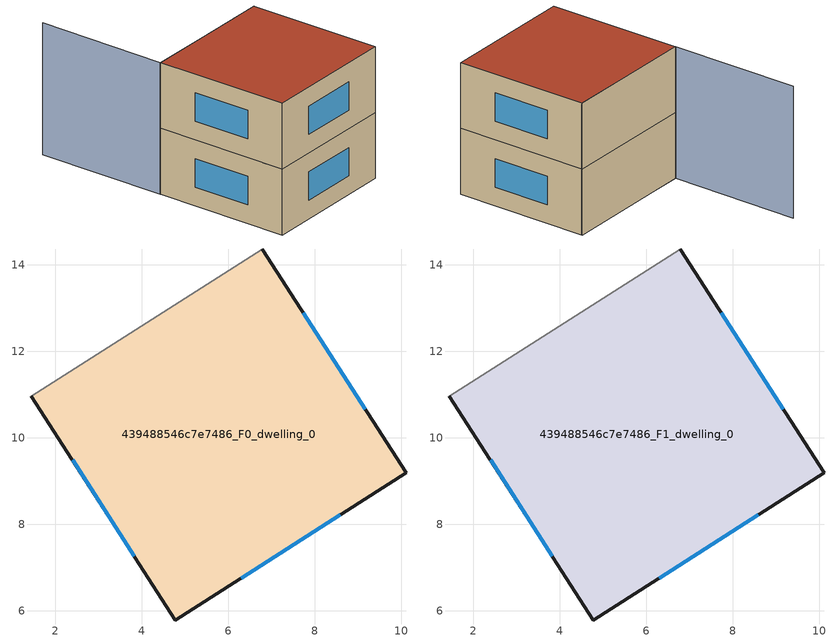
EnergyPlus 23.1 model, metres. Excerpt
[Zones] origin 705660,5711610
439488546c7e7486_F0_dwelling_0
 floor ground (EU_floor_Construction): 6.79,14.37 10.11,9.19 4.78,5.79 1.45,10.96 z0
 wall outside (EU_wall_Construction): 1.45,10.96 4.78,5.79 10.11,9.19 6.79,14.37 z0:3
 wall adiabatic (EU_wall_Construction): 6.79,14.37 1.45,10.96 z0:3
 window (EU_Window_Construction): 9.16,10.66 7.73,12.89 / 6.3,6.76 8.59,8.22 / 2.4,9.49 3.83,7.26 z0.85:2.15
439488546c7e7486_F1_dwelling_0
 floor to 439488546c7e7486_F0_dwelling_0 (EU_floor_Construction): 6.79,14.37 10.11,9.19 4.78,5.79 1.45,10.96 z3
 wall outside (EU_wall_Construction): 1.45,10.96 4.78,5.79 10.11,9.19 6.79,14.37 z3:6
 wall adiabatic (EU_wall_Construction): 6.79,14.37 1.45,10.96 z3:6
 window (EU_Window_Construction): 9.16,10.66 7.73,12.89 / 6.3,6.76 8.59,8.22 / 2.4,9.49 3.83,7.26 z3.85:5.15
 roof outside (EU_roof_Construction): 10.11,9.19 6.79,14.37 1.45,10.96 4.78,5.79 z6
shading: 6.79,14.36 1.43,10.95 / 1.43,10.95 -1.78,15.99 z0:6
[Building]
EU S2 Campaign: North Axis=0; Terrain=City; Solar Distribution=FullExterior
[Site:Location]
London: Latitude=51.5; Longitude=-0.5; Time Zone=0; Elevation=25
[SizingPeriod:WeatherFileDays]
AnnualSizingPeriod: Begin Month=1; Begin Day of Month=1; End Month=12; End Day of Month=31; Day of Week for Start Day=Monday; Use Weather File Daylight Saving Period=No; Use Weather File Rain and Snow Indicators=No
[MATERIAL]
EU_InternalMass_Material: Roughness=MediumRough; Thickness=0.1; Conductivity=1; Density=1800; Specific Heat=900; Thermal Absorptance=0.9; Solar Absorptance=0.7; Visible Absorptance=0.7
[MATERIAL:NOMASS] Roughness=MediumRough; Thermal Absorptance=0.9; Solar Absorptance=0.7; Visible Absorptance=0.7
Name | Thermal Resistance
EU_wall_NoMass | 0.71061
EU_roof_NoMass | 2.41608
EU_floor_NoMass | 1.75078
[WINDOWMATERIAL:SIMPLEGLAZINGSYSTEM]
EU_Window_SimpleGlazing: UFactor=2.64892; Solar Heat Gain Coefficient=0.76; Visible Transmittance=0.76
[CONSTRUCTION]
EU_wall_Construction: EU_wall_NoMass
EU_roof_Construction: EU_roof_NoMass
EU_floor_Construction: EU_floor_NoMass
EU_Window_Construction: EU_Window_SimpleGlazing
EU_InternalMass_Construction: EU_InternalMass_Material
[ZONE] Type=1; Multiplier=1; Ceiling Height=autocalculate; Floor Area=autocalculate; Part of Total Floor Area=Yes
Name | Volume
439488546c7e7486_F0_dwelling_0 | 116.777
439488546c7e7486_F1_dwelling_0 | 116.778
[INTERNALMASS] Construction=EU_InternalMass_Construction; Surface Area=38.9258
Name | Zone or ZoneList
439488546c7e7486_F0_dwelling_0_EU_InternalMass | 439488546c7e7486_F0_dwelling_0
439488546c7e7486_F1_dwelling_0_EU_InternalMass | 439488546c7e7486_F1_dwelling_0
[OTHEREQUIPMENT] Fuel Type=Electricity; Design Level Calculation Method=Watts/Area; Power per Zone Floor Area=1; Fraction Latent=0; Fraction Radiant=0; Fraction Lost=0; Carbon Dioxide Generation Rate=0; EndUse Subcategory=EU_Step8_InternalGains
Name | Zone or ZoneList or Space or SpaceList | Schedule
EU_Step8_InternalGain_439488546c7e7486_F0_dwelling_0_f000 | 439488546c7e7486_F0_dwelling_0 | EU_Step8_GainSchedule_439488546c7e7486_F0_dwelling_0_f000
EU_Step8_InternalGain_439488546c7e7486_F1_dwelling_0_f000 | 439488546c7e7486_F1_dwelling_0 | EU_Step8_GainSchedule_439488546c7e7486_F1_dwelling_0_f000
[ZONEVENTILATION:DESIGNFLOWRATE] Schedule=EU_AlwaysOn; Design Flow Rate Calculation Method=AirChanges/Hour; Air Changes per Hour=0.496673; Ventilation Type=Natural; Fan Pressure Rise=0; Fan Total Efficiency=1; Constant Term Coefficient=1; Temperature Term Coefficient=0; Velocity Term Coefficient=0; Velocity Squared Term Coefficient=0; Minimum Indoor Temperature=-100; Maximum Indoor Temperature=100; Delta Temperature=-100; Minimum Outdoor Temperature=-100; Maximum Outdoor Temperature=100; Maximum Wind Speed=40
Name | Zone or ZoneList or Space or SpaceList
EU_ConstantAir_439488546c7e7486_F0_dwelling_0 | 439488546c7e7486_F0_dwelling_0
EU_ConstantAir_439488546c7e7486_F1_dwelling_0 | 439488546c7e7486_F1_dwelling_0
[HVACTEMPLATE:THERMOSTAT] Constant Heating Setpoint=20; Constant Cooling Setpoint=50
EU_HeatOnly_439488546c7e7486_F0_dwelling_0; EU_HeatOnly_439488546c7e7486_F1_dwelling_0
[HVACTEMPLATE:ZONE:IDEALLOADSAIRSYSTEM] System Availability Schedule=EU_AlwaysOn; Maximum Heating Supply Air Temperature=50; Minimum Cooling Supply Air Temperature=13; Maximum Heating Supply Air Humidity Ratio=0.0156; Minimum Cooling Supply Air Humidity Ratio=0.0077; Heating Limit=NoLimit; Cooling Limit=NoLimit; Heating Availability Schedule=EU_AlwaysOn; Cooling Availability Schedule=EU_CoolingOff; Dehumidification Control Type=ConstantSensibleHeatRatio; Cooling Sensible Heat Ratio=0.7; Dehumidification Setpoint=60; Humidification Control Type=None; Humidification Setpoint=30; Outdoor Air Method=None; Outdoor Air Flow Rate per Person=0.00944; Outdoor Air Flow Rate per Zone Floor Area=0; Outdoor Air Flow Rate per Zone=0; Demand Controlled Ventilation Type=None; Outdoor Air Economizer Type=NoEconomizer; Heat Recovery Type=None; Sensible Heat Recovery Effectiveness=0.7; Latent Heat Recovery Effectiveness=0.65
Name | Template Thermostat
439488546c7e7486_F0_dwelling_0 | EU_HeatOnly_439488546c7e7486_F0_dwelling_0
439488546c7e7486_F1_dwelling_0 | EU_HeatOnly_439488546c7e7486_F1_dwelling_0
[SIZING:ZONE] Zone Cooling Design Supply Air Temperature Input Method=SupplyAirTemperature; Zone Cooling Design Supply Air Temperature=13; Zone Heating Design Supply Air Temperature Input Method=SupplyAirTemperature; Zone Heating Design Supply Air Temperature=50; Zone Cooling Design Supply Air Humidity Ratio=0.008; Zone Heating Design Supply Air Humidity Ratio=0.008; Cooling Design Air Flow Method=DesignDay; Cooling Design Air Flow Rate=0; Cooling Minimum Air Flow per Zone Floor Area=0.000762; Cooling Minimum Air Flow=0; Cooling Minimum Air Flow Fraction=0.2; Heating Design Air Flow Method=DesignDay; Heating Design Air Flow Rate=0; Heating Maximum Air Flow per Zone Floor Area=0.002032; Heating Maximum Air Flow=0.141576; Heating Maximum Air Flow Fraction=0.3; Account for Dedicated Outdoor Air System=No; Dedicated Outdoor Air System Control Strategy=NeutralSupplyAir; Dedicated Outdoor Air Low Setpoint Temperature for Design=autosize; Dedicated Outdoor Air High Setpoint Temperature for Design=autosize; Zone Load Sizing Method=Sensible Load Only No Latent Load; Zone Latent Cooling Design Supply Air Humidity Ratio Input Method=HumidityRatioDifference; Zone Cooling Design Supply Air Humidity Ratio Difference=0.005; Zone Latent Heating Design Supply Air Humidity Ratio Input Method=HumidityRatioDifference; Zone Humidification Design Supply Air Humidity Ratio Difference=0.005
439488546c7e7486_F0_dwelling_0; 439488546c7e7486_F1_dwelling_0
[SCHEDULE:CONSTANT]
Name | Hourly Value
EU_AlwaysOn | 1
EU_CoolingOff | 0
[SCHEDULE:FILE] Column Number=1; Rows to Skip at Top=0; Number of Hours of Data=8760; Column Separator=Comma; Interpolate to Timestep=No; Minutes per Item=60; Adjust Schedule for Daylight Savings=Yes
Name | File
EU_Step8_GainSchedule_439488546c7e7486_F0_dwelling_0_f000 | ../../schedules/439488546c7e7486/439488546c7e7486_F0_dwelling_0_f000_gain.csv
EU_Step8_GainSchedule_439488546c7e7486_F1_dwelling_0_f000 | ../../schedules/439488546c7e7486/439488546c7e7486_F1_dwelling_0_f000_gain.csv
